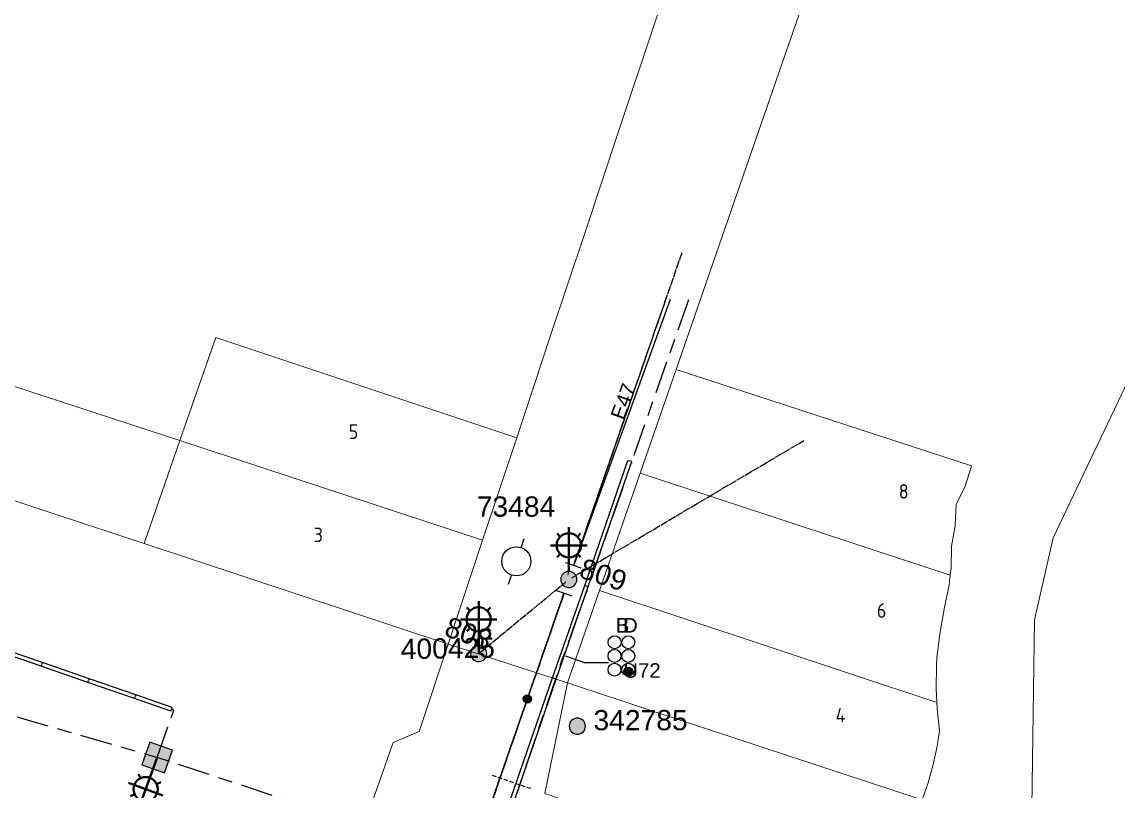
# Model space of a CAD drawing. Header units: metres. Extents: x 317295 to 318227, y 6256675 to 6257944.
# Drawn here: x 317708.7 to 317844.3, y 6257208.7 to 6257303.8 of the extents above; entities that cross this region are included whole.
import ezdxf
from ezdxf.enums import TextEntityAlignment as Align

# ---------------------------------------------------------------- set-up
doc = ezdxf.new("R2010")
doc.units = ezdxf.units.M
for name, pattern in [('Cable Exist OH', [1, 1, 0]), ('Cable Exist UG', [8.2, 4, -1.2, 1.8, -1.2]), ('Cable New OH', [6, 4, -2]), ('DASHED', [0.75, 0.5, -0.25])]:
    doc.linetypes.add(name, pattern=pattern)
doc.layers.get('0').update_dxf_attribs({"color": 6})
doc.layers.add('Cadastre Land Parcels_SP_EXT', color=9, linetype='Continuous', lineweight=5)
doc.layers.add('Cadastre Roads_SP_EXT', color=9, linetype='Continuous', lineweight=5)
for name, color, linetype in [('Duct_SP_EXT', 7, 'Continuous'), ('Equip_LV_EXT', 7, 'Continuous'), ('Equip_SP_HV_EXT', 7, 'Continuous'), ('Equip_SP_SL_EXT', 7, 'Continuous'), ('Mains_HV_EXT', 7, 'Continuous'), ('Mains_HV_NEW', 2, 'Continuous'), ('Mains_LV_EXT', 7, 'Continuous'), ('Mains_SL_EXT', 7, 'Continuous'), ('OH_Details_SP_MISC', 7, 'Continuous'), ('SupportsOH_SP_TR_HV_LV_SL_EXT', 7, 'Continuous'), ('SupportsUG_SP_LV_SL_EXT', 7, 'Continuous'), ('Trench_SP_EXT', 7, 'Continuous')]:
    doc.layers.add(name, color=color, linetype=linetype)
doc.layers.add('UNKNOWN_FEATURES', color=1, linetype='DASHED', plot=False)
doc.styles.add('COLUMN_LABEL', font='arial.ttf')
doc.styles.add('iecARIAL', font='arial.ttf', dxfattribs={"height": 2})
doc.styles.add('iecISOCP', font='isocp.shx')
doc.styles.add('POLE_LABEL', font='arial.ttf')
doc.styles.get("Standard").update_dxf_attribs({"font": 'arial.ttf'})

# ---------------------------------------------------------------- blocks, each defined once
blk = doc.blocks.new('COLUMN_EXT')
blk.add_hatch(color=256).paths.add_polyline_path([(-1.49, 1.48), (-1.49, -1.49), (1.48, -1.49), (1.48, 1.48)])
blk.add_lwpolyline([(-1.49, -1.49), (1.48, -1.49), (1.48, 1.48), (-1.49, 1.48)], close=True)
for tag, height, style, flags, p in [('ASSET_NUM', 2.5, 'COLUMN_LABEL', 8, (2, 2)), ('STRUCTURE_PLANT_NUMBER', 0.2, 'POLE_LABEL', 9, (1.81, 0.03)), ('STREET_CODE', 0.2, 'COLUMN_LABEL', 9, (1.81, -0.2))]:
    blk.add_attdef(tag, text='', height=height, dxfattribs=dict(style=style, flags=flags)).set_placement(p, align=Align.MIDDLE_LEFT)
at = {"flags": 9}
for tag, p in [('COLUMN_TYPE', (1.81, -0.4)), ('OWNED_BY', (1.81, -0.6)), ('STATE', (1.81, -0.8)), ('USAGE', (1.81, -1)), ('LEGEND', (1.81, -1.2)), ('LOCATION', (1.81, -1.4)), ('STREETNAME', (1.81, -1.6)), ('SUBURB', (1.81, -1.8)), ('NOTES', (1.81, -2))]:
    blk.add_attdef(tag, text='', height=0.2, dxfattribs=at).set_placement(p, align=Align.MIDDLE_LEFT)
at = {"flags": 1}
blk.add_attdef('Z', (1.81, -2.35), '', height=0.2, dxfattribs=at)
blk = doc.blocks.new('DUCT_EXT')
blk.add_circle((0, 0.8), 0.8)
at = {"flags": 1}
blk.add_attdef('Z', (0, 0), '', height=0.2, dxfattribs=at)
at = {"flags": 9}
for tag, p in [('DUCT_CODE', (0, 0)), ('XSECT_TYPE', (0, -0.2)), ('STATE', (0, -0.6)), ('FB_REFERENCE', (0, -0.4)), ('NOTES', (0, -0.8))]:
    blk.add_attdef(tag, text='', height=0.2, dxfattribs=at).set_placement(p, align=Align.MIDDLE_LEFT)
blk = doc.blocks.new('SL_LANTERN_EXT')
at = {"lineweight": 40}
for p, q in [((-1.46, 5.68), (-1.06, 5.28)), ((0, 1.97), (0, 6.47)), ((1.46, 5.68), (1.06, 5.28)), ((-2.25, 4.22), (2.25, 4.22)), ((-1.46, 2.76), (-1.06, 3.16)), ((0, 0), (0, 2.72)), ((1.46, 2.76), (1.06, 3.16))]:
    blk.add_line(p, q, dxfattribs=at)
blk.add_circle((0, 4.22), 1.5, dxfattribs=at)
at = {"style": 'iecARIAL', "flags": 8}
blk.add_attdef('ASSET_NUM', (1.5, 1.5), '', height=2.5, dxfattribs=at)
for tag, p, height, flags in [('CONSTRUCTED_VOLTAGE', (0.98, -0.65), 0.2, 9), ('CONTROL_TYPE', (0.98, -0.85), 0.2, 9), ('LANTERN_PURPOSE', (0.98, -1.05), 0.2, 9), ('LANTERN_TYPE', (0.98, -1.25), 0.2, 9), ('NO_PHASES', (0.98, -1.45), 0.2, 9), ('LNUMBER', (2.18, -3.25), 2.5, 8), ('OPERATING_VOLTAGE', (0.98, -1.65), 0.2, 9), ('ORIENTATION', (0.98, -1.85), 0.2, 9), ('OWNED_BY', (0.98, -2.05), 0.2, 9), ('STATE', (0.98, -2.25), 0.2, 9), ('USAGE', (0.98, -2.45), 0.2, 9), ('CEXIST', (0.98, -2.65), 0.2, 9), ('CNEW', (0.98, -2.85), 0.2, 9), ('CNUMBER', (0.98, -3.05), 0.2, 9), ('CREMOVE', (0.98, -3.25), 0.2, 9), ('CREPLACE', (0.98, -3.45), 0.2, 9), ('LKINGHEIGHT', (0.98, -3.65), 0.2, 9), ('LBRACKET', (0.98, -3.85), 0.2, 9), ('LBRACKETVOCAB', (0.98, -4.05), 0.2, 9), ('LCATEGORY', (0.98, -4.25), 0.2, 9), ('LCHARGE1', (0.98, -4.45), 0.2, 9), ('LCHARGE1PERCENT', (0.98, -4.65), 0.2, 9), ('LCHARGE2', (0.98, -4.85), 0.2, 9), ('LCHARGE2PERCENT', (0.98, -5.05), 0.2, 9), ('LCHARGE3', (0.98, -5.25), 0.2, 9), ('LCHARGE3PERCENT', (0.98, -5.45), 0.2, 9), ('LEXIST', (0.98, -5.65), 0.2, 9), ('LLAMP', (0.98, -5.85), 0.2, 9), ('LLAMPVOCAB', (0.98, -6.05), 0.2, 9), ('LMAST', (0.98, -6.25), 0.2, 9), ('LMASTVOCAB', (0.98, -6.45), 0.2, 9), ('LNEW', (0.98, -6.65), 0.2, 9), ('LANTNUMBER', (0.98, -6.85), 0.2, 9), ('LOUTREACH', (0.98, -7.25), 0.2, 9), ('LOUTREACHVOCAB', (0.98, -7.45), 0.2, 9), ('LRATECODE', (0.98, -7.65), 0.2, 9), ('LREMOVE', (0.98, -7.85), 0.2, 9), ('LREPLACE', (0.98, -8.05), 0.2, 9), ('LTYPE', (0.98, -8.25), 0.2, 9), ('STREETNAME', (0.98, -9.25), 0.2, 9), ('SUBURB', (0.98, -9.45), 0.2, 1), ('LTYPEVOCAB', (0.98, -8.45), 0.2, 9), ('LEGEND', (0.98, -8.65), 0.2, 9), ('LOCATION', (0.98, -8.85), 0.2, 9), ('NOTES', (0.98, -9.05), 0.2, 9)]:
    blk.add_attdef(tag, p, '', height=height, dxfattribs=dict(flags=flags))
blk = doc.blocks.new('*U150')
at = {"lineweight": 40}
for p, q in [((2.74, 1.43), (3.13, 1.02)), ((4.21, 2.2), (4.15, -2.3)), ((5.66, 1.39), (5.25, 1)), ((0, 0), (2.68, -0.03)), ((1.93, -0.02), (6.43, -0.08)), ((2.71, -1.49), (3.11, -1.1)), ((5.62, -1.52), (5.23, -1.12))]:
    blk.add_line(p, q, dxfattribs=at)
blk.add_circle((4.18, -0.05), 1.5, dxfattribs=at)
at = {"style": 'iecARIAL', "flags": 8}
blk.add_attdef('ASSET_NUM', (1.5, 1.5), '', height=2.5, dxfattribs=at)
for tag, p, height, flags in [('CONSTRUCTED_VOLTAGE', (0.98, -0.65), 0.2, 9), ('CONTROL_TYPE', (0.98, -0.85), 0.2, 9), ('LANTERN_PURPOSE', (0.98, -1.05), 0.2, 9), ('LANTERN_TYPE', (0.98, -1.25), 0.2, 9), ('NO_PHASES', (0.98, -1.45), 0.2, 9), ('LNUMBER', (2.18, -3.25), 2.5, 8), ('OPERATING_VOLTAGE', (0.98, -1.65), 0.2, 9), ('ORIENTATION', (0.98, -1.85), 0.2, 9), ('OWNED_BY', (0.98, -2.05), 0.2, 9), ('STATE', (0.98, -2.25), 0.2, 9), ('USAGE', (0.98, -2.45), 0.2, 9), ('CEXIST', (0.98, -2.65), 0.2, 9), ('CNEW', (0.98, -2.85), 0.2, 9), ('CNUMBER', (0.98, -3.05), 0.2, 9), ('CREMOVE', (0.98, -3.25), 0.2, 9), ('CREPLACE', (0.98, -3.45), 0.2, 9), ('LKINGHEIGHT', (0.98, -3.65), 0.2, 9), ('LBRACKET', (0.98, -3.85), 0.2, 9), ('LBRACKETVOCAB', (0.98, -4.05), 0.2, 9), ('LCATEGORY', (0.98, -4.25), 0.2, 9), ('LCHARGE1', (0.98, -4.45), 0.2, 9), ('LCHARGE1PERCENT', (0.98, -4.65), 0.2, 9), ('LCHARGE2', (0.98, -4.85), 0.2, 9), ('LCHARGE2PERCENT', (0.98, -5.05), 0.2, 9), ('LCHARGE3', (0.98, -5.25), 0.2, 9), ('LCHARGE3PERCENT', (0.98, -5.45), 0.2, 9), ('LEXIST', (0.98, -5.65), 0.2, 9), ('LLAMP', (0.98, -5.85), 0.2, 9), ('LLAMPVOCAB', (0.98, -6.05), 0.2, 9), ('LMAST', (0.98, -6.25), 0.2, 9), ('LMASTVOCAB', (0.98, -6.45), 0.2, 9), ('LNEW', (0.98, -6.65), 0.2, 9), ('LANTNUMBER', (0.98, -6.85), 0.2, 9), ('LOUTREACH', (0.98, -7.25), 0.2, 9), ('LOUTREACHVOCAB', (0.98, -7.45), 0.2, 9), ('LRATECODE', (0.98, -7.65), 0.2, 9), ('LREMOVE', (0.98, -7.85), 0.2, 9), ('LREPLACE', (0.98, -8.05), 0.2, 9), ('LTYPE', (0.98, -8.25), 0.2, 9), ('STREETNAME', (0.98, -9.25), 0.2, 9), ('SUBURB', (0.98, -9.45), 0.2, 1), ('LTYPEVOCAB', (0.98, -8.45), 0.2, 9), ('LEGEND', (0.98, -8.65), 0.2, 9), ('LOCATION', (0.98, -8.85), 0.2, 9), ('NOTES', (0.98, -9.05), 0.2, 9)]:
    blk.add_attdef(tag, p, '', height=height, dxfattribs=dict(flags=flags))
blk = doc.blocks.new('POLE_EXT')
blk.add_hatch(color=256).paths.add_polyline_path([(-1, 0, 1), (1, 0, 1)])
blk.add_lwpolyline([(-1, 0, 1), (1, 0, 1)], format="xyb", close=True)
for tag, height, flags, p in [('pNumber', 2.5, 8, (-17.84, 2.07)), ('OWNED_BY', 0.2, 9, (1.35, -0.4)), ('SPECIAL_USE', 0.2, 9, (1.35, -0.8)), ('STATE', 0.2, 9, (1.35, -1)), ('cLV', 0.2, 9, (1.35, -1.4)), ('PARENT', 0.2, 9, (1.35, -0.6)), ('USAGE', 0.2, 9, (1.35, -1.2)), ('hDepth', 0.2, 9, (1.35, -1.6)), ('hDia', 0.2, 9, (1.35, -1.8)), ('cHV', 0.2, 9, (1.35, -2)), ('LBRACKET', 0.2, 9, (1.35, -2.2)), ('LExisting', 0.2, 9, (1.35, -2.4)), ('LANTNUMBER', 0.2, 9, (1.35, -2.6)), ('LOther', 0.2, 9, (1.35, -2.8)), ('cLinedev', 0.2, 9, (1.35, -3.4)), ('pExisting', 0.2, 9, (1.35, -3.8)), ('LRemove', 0.2, 9, (1.35, -3)), ('LEGEND', 0.2, 9, (1.35, -3.2)), ('LOCATION', 0.2, 9, (1.35, -3.6)), ('PFNUMBER', 0.2, 9, (1.35, -4)), ('pFooting', 0.2, 9, (1.35, -4.4)), ('pNew', 0.2, 9, (1.35, -4.6)), ('pRelocate', 0.2, 9, (1.35, -5)), ('pRemove', 0.2, 9, (1.35, -5.2)), ('pReplace', 0.2, 9, (1.35, -5.4)), ('NEWPFNUMBER', 0.2, 9, (1.35, -4.2)), ('pStay', 0.2, 9, (1.35, -5.6)), ('pType', 0.2, 9, (1.35, -5.8)), ('cspan', 0.2, 9, (1.35, -6)), ('STREETNAME', 0.2, 9, (1.35, -6.2)), ('SUBURB', 0.2, 9, (1.35, -6.4)), ('NOTES', 0.2, 9, (1.35, -6.6)), ('MAINTAINED_BY', 0.2, 9, (1.36, -6.81)), ('OPERATED_BY', 0.2, 9, (1.36, -7.01))]:
    blk.add_attdef(tag, text='', height=height, dxfattribs=dict(flags=flags)).set_placement(p, align=Align.MIDDLE_LEFT)
at = {"style": 'POLE_LABEL'}
for tag, height, flags, p in [('ASSET_NUM', 2.5, 8, (2, 2)), ('STRUCTURE_PLANT_NUMBER', 0.2, 9, (1.35, 0.03)), ('STREET_CODE', 0.2, 9, (1.35, -0.2))]:
    blk.add_attdef(tag, text='', height=height, dxfattribs=dict(at, flags=flags)).set_placement(p, align=Align.MIDDLE_LEFT)
at = {"flags": 1}
blk.add_attdef('Z', (1.35, -7.33), '', height=0.2, dxfattribs=at)
blk = doc.blocks.new('HV_ABS_OPEN_EXT')
for p, q in [((-3, 6.87), (-1.8, 6.87)), ((1.8, 6.87), (3, 6.87))]:
    blk.add_line(p, q)
blk.add_circle((0, 6.87), 1.8)
for tag, height, flags, p in [('ASSET_NUM', 2.5, 8, (2, 2)), ('STREET_CODE', 0.2, 9, (1.5, 0)), ('ACTUAL_STATUS', 0.2, 9, (1.5, -0.2)), ('CONSTRUCTED_VOLTAGE', 0.2, 9, (1.5, -0.4)), ('OPERATING_VOLTAGE', 0.2, 9, (1.5, -0.8)), ('ORIENTATION', 0.2, 9, (1.5, -1)), ('OWNED_BY', 0.2, 9, (1.5, -1.2)), ('STATE', 0.2, 9, (1.5, -1.4)), ('NO_PHASES', 0.2, 9, (1.5, -0.6)), ('SWITCH_TYPE', 0.2, 9, (1.5, -1.6)), ('STREETNAME', 0.2, 9, (1.5, -2.4)), ('SUBURB', 0.2, 9, (1.5, -2.6)), ('USAGE', 0.2, 9, (1.5, -1.8)), ('LEGEND', 0.2, 9, (1.5, -2)), ('LOCATION', 0.2, 9, (1.5, -2.2)), ('NOTES', 0.2, 9, (1.5, -2.8)), ('OPERATED_BY', 0.2, 9, (1.5, -3.2)), ('Z', 0.2, 1, (1.5, -3.6)), ('MAINTAINED_BY', 0.2, 9, (1.5, -3)), ('LABEL_ALIGNMENT', 0.2, 9, (1.5, -3.4))]:
    blk.add_attdef(tag, text='', height=height, dxfattribs=dict(flags=flags)).set_placement(p, align=Align.MIDDLE_LEFT)
blk = doc.blocks.new('CABLE_LARGE_EXT')
h = blk.add_hatch(color=256)
edge = h.paths.add_edge_path()
edge.add_arc((0, 0.55), 0.55, 0, 360)
blk.add_circle((0, 0.55), 0.55)
at = {"flags": 1}
blk.add_attdef('Z', (0, 0), '', height=0.2, dxfattribs=at)
at = {"flags": 9}
for tag, p in [('COND_CODE', (0, 0)), ('STATE', (0, -0.4)), ('XSECT_SIZE', (0, -0.6)), ('FB_REFERENCE', (0, -0.2)), ('NOTES', (0, -0.8))]:
    blk.add_attdef(tag, text='', height=0.2, dxfattribs=at).set_placement(p, align=Align.MIDDLE_LEFT)
blk = doc.blocks.new('CONNECTOR_NODE_EXT')
h = blk.add_hatch(color=256)
edge = h.paths.add_edge_path()
edge.add_arc((0, 0), 0.5, 0, 360)
blk.add_circle((0, 0), 0.5)
at = {"flags": 1}
blk.add_attdef('Z', (0, 0), '', height=0.2, dxfattribs=at)
at = {"flags": 9}
for tag, p in [('CONNECTOR_TYPE', (0, 0)), ('CONSTRUCTED_VOLTAGE', (0, -0.2)), ('OPERATING_VOLTAGE', (0, -0.6)), ('ORIENTATION', (0, -0.8)), ('SUBTYPE', (0, -1)), ('NO_PHASES', (0, -0.4)), ('USAGE', (0, -1.2)), ('NOTES', (0, -1.4))]:
    blk.add_attdef(tag, text='', height=0.2, dxfattribs=at).set_placement(p, align=Align.MIDDLE_LEFT)
blk = doc.blocks.new('End Shackle_NEW')
at = {"flags": 9}
for tag, p in [('ORIENTATION', (0, -0.8)), ('OWNED_BY', (0, -1)), ('STATE', (0, -1.2)), ('USAGE', (0, -1.4)), ('OPERATED_BY', (0, -2.01)), ('NOTES', (0, -1.6)), ('MAINTAINED_BY', (0, -1.81))]:
    blk.add_attdef(tag, text='', height=0.2, dxfattribs=at).set_placement(p, align=Align.MIDDLE_LEFT)
blk.add_wipeout([(-0.25, 0), (-0.25, 1.81), (0.25, 1.82), (0.25, 0)])
blk.add_line((1, 1.81), (-1, 1.81))
at = {"flags": 1}
blk.add_attdef('Z', (0, 0), '', height=0.2, dxfattribs=at)
at = {"flags": 9}
for tag, p in [('CONNECTOR_TYPE', (0, 0)), ('CONSTRUCTED_VOLTAGE', (0, -0.2)), ('OPERATING_VOLTAGE', (0, -0.6)), ('NO_PHASES', (0, -0.4))]:
    blk.add_attdef(tag, text='', height=0.2, dxfattribs=at).set_placement(p, align=Align.MIDDLE_LEFT)

msp = doc.modelspace()

# ---------------------------------------------------------------- linework, layer by layer
at = {"layer": 'Cadastre Land Parcels_SP_EXT', "linetype": 'Continuous'}
for points in [[(317728.24, 6257252.05), (317686.29, 6257265.77), (317681.59, 6257256.78), (317679.84, 6257253.78), (317723.81, 6257239.31), (317728.24, 6257252.05)], [(317769.91, 6257252.4), (317732.66, 6257264.81), (317728.24, 6257252.05), (317765.67, 6257239.73), (317769.91, 6257252.4)], [(317826.18, 6257248.91), (317789.63, 6257260.86), (317785.18, 6257248.02), (317823.55, 6257235.39), (317823.67, 6257236.24), (317823.69, 6257239), (317824.13, 6257241.49), (317824.28, 6257244.18), (317825.36, 6257246.29), (317825.98, 6257248.21), (317826.18, 6257248.91)], [(317765.67, 6257239.73), (317728.24, 6257252.05), (317723.81, 6257239.31), (317761.4, 6257226.88), (317765.67, 6257239.73)], [(317823.55, 6257235.39), (317785.18, 6257248.02), (317780.14, 6257233.5), (317821.87, 6257219.65), (317821.79, 6257221.35), (317821.82, 6257224.2), (317821.88, 6257225.22), (317822.28, 6257228.38), (317822.82, 6257231.46), (317823.4, 6257234.16), (317823.55, 6257235.39)], [(317821.87, 6257219.65), (317780.14, 6257233.5), (317776.17, 6257222.07), (317787, 6257218.5), (317820.07, 6257207.62), (317820.78, 6257209.58), (317821.44, 6257211.96), (317821.92, 6257214.25), (317822.21, 6257216.18), (317821.98, 6257218.47), (317821.87, 6257219.65)], [(317822.53, 6257192.45), (317822.38, 6257194.79), (317821.99, 6257198.85), (317821.78, 6257200.61), (317821, 6257203.87), (317820.24, 6257205.26), (317820.07, 6257207.62), (317787, 6257218.5), (317776.17, 6257222.07), (317773.38, 6257208.4), (317822.41, 6257191.75), (317822.53, 6257192.45)]]:
    msp.add_lwpolyline(points, close=True, dxfattribs=at)
msp.add_lwpolyline([(317846.38, 6257261.23), (317836.28, 6257240.03), (317833.98, 6257229.89), (317833.58, 6257203.78), (317833.58, 6257203.78), (317845.92, 6257198.43)], dxfattribs=at)
at = {"layer": 'Cadastre Roads_SP_EXT', "linetype": 'Continuous'}
for points in [[(317791.32, 6257316.77), (317786.94, 6257303.59), (317782.58, 6257290.52), (317778.32, 6257277.7), (317774.14, 6257265.16), (317769.91, 6257252.4), (317765.67, 6257239.73), (317761.4, 6257226.87), (317776.17, 6257222.07), (317780.14, 6257233.5), (317780.14, 6257233.5), (317785.18, 6257248.02), (317789.63, 6257260.86), (317794.16, 6257273.95), (317798.71, 6257287.07), (317803.09, 6257299.69), (317807.59, 6257312.7)], [(317708.35, 6257165.35), (317719.53, 6257160.12), (317730.54, 6257154.97), (317736.17, 6257152.33), (317742, 6257149.62), (317747.46, 6257147.07), (317752.08, 6257144.92), (317757.25, 6257142.49), (317740.48, 6257177.69), (317740.48, 6257177.69), (317742.03, 6257178.44), (317752.61, 6257208.96), (317754.6, 6257214.71), (317757.82, 6257216.06), (317761.4, 6257226.87), (317723.81, 6257239.31), (317679.84, 6257253.78)]]:
    msp.add_lwpolyline(points, dxfattribs=at)
at = {"layer": 'Duct_SP_EXT'}
for p, q in [((317778.31, 6257234.13), (317783.67, 6257249.6)), ((317778.76, 6257233.98), (317784.13, 6257249.45)), ((317783.67, 6257249.6), (317783.9, 6257249.53)), ((317784.13, 6257249.45), (317783.9, 6257249.53)), ((317774.34, 6257222.71), (317778.31, 6257234.13)), ((317778.31, 6257234.13), (317778.54, 6257234.05)), ((317774.79, 6257222.55), (317778.76, 6257233.98)), ((317778.76, 6257233.98), (317778.54, 6257234.05)), ((317711.08, 6257224.13), (317705.03, 6257226.22)), ((317711.24, 6257224.58), (317705.19, 6257226.67)), ((317711.08, 6257224.13), (317711.16, 6257224.35)), ((317716.84, 6257222.13), (317711.08, 6257224.13)), ((317711.24, 6257224.58), (317711.16, 6257224.35)), ((317717, 6257222.59), (317711.24, 6257224.58)), ((317716.84, 6257222.13), (317716.92, 6257222.36)), ((317722.61, 6257220.14), (317716.84, 6257222.13)), ((317717, 6257222.59), (317716.92, 6257222.36)), ((317722.76, 6257220.59), (317717, 6257222.59)), ((317767.88, 6257204), (317774.34, 6257222.71)), ((317768.3, 6257203.75), (317774.79, 6257222.55)), ((317774.34, 6257222.71), (317774.34, 6257222.71)), ((317774.34, 6257222.71), (317774.56, 6257222.63)), ((317774.34, 6257222.71), (317774.56, 6257222.63)), ((317774.79, 6257222.55), (317774.56, 6257222.63)), ((317774.79, 6257222.55), (317774.56, 6257222.63)), ((317774.79, 6257222.55), (317774.79, 6257222.55)), ((317722.76, 6257220.59), (317722.68, 6257220.37)), ((317727.26, 6257219.04), (317722.76, 6257220.59)), ((317722.61, 6257220.14), (317722.68, 6257220.37)), ((317727.1, 6257218.59), (317722.61, 6257220.14)), ((317727.1, 6257218.59), (317727.18, 6257218.81)), ((317727.26, 6257219.04), (317727.18, 6257218.81))]:
    msp.add_line(p, q, dxfattribs=at)
msp.add_lwpolyline([(317781.24, 6257224.55), (317778.29, 6257224.55), (317775.98, 6257225.38)], dxfattribs=at)
at = {"layer": 'Mains_HV_EXT', "linetype": 'Cable Exist UG', "flags": 128}
msp.add_lwpolyline([(317791.16, 6257269.47), (317784.09, 6257249.36), (317784.09, 6257249.36), (317779.08, 6257234.91), (317775.42, 6257224.7), (317767.53, 6257201.41), (317743.27, 6257152.34), (317743.27, 6257152.34), (317737.44, 6257155.05), (317731.81, 6257157.69), (317720.8, 6257162.84), (317709.62, 6257168.06), (317698.41, 6257173.3), (317692.48, 6257175.29), (317686.45, 6257177.32), (317681.19, 6257179.11), (317675.19, 6257181.1), (317663.74, 6257184.95), (317636.93, 6257195.03)], dxfattribs=at)
at = {"layer": 'Mains_HV_EXT', "linetype": 'Cable Exist OH'}
for points in [[(317788.25, 6257269.3), (317776.35, 6257234.87)], [(317776.35, 6257234.87), (317766.54, 6257206.58)]]:
    msp.add_lwpolyline(points, dxfattribs=at)
at = {"layer": 'Mains_LV_EXT', "linetype": 'Cable Exist OH'}
for points in [[(317776.35, 6257234.87), (317790.37, 6257275.31)], [(317771.22, 6257220.08), (317776.35, 6257234.87)], [(317771.22, 6257220.08), (317766.54, 6257206.58)]]:
    msp.add_lwpolyline(points, dxfattribs=at)
at = {"layer": 'Mains_SL_EXT', "linetype": 'Cable Exist OH'}
for points in [[(317776.35, 6257234.87), (317805.44, 6257252.06)], [(317765.2, 6257225.71), (317776.35, 6257234.87)], [(317766.54, 6257206.58), (317776.35, 6257234.87)]]:
    msp.add_lwpolyline(points, dxfattribs=at)
at = {"layer": 'Mains_SL_EXT', "linetype": 'Cable Exist UG'}
for points in [[(317691.68, 6257223.03), (317700.17, 6257220.16), (317725.43, 6257212.85)], [(317747.44, 6257205.58), (317725.43, 6257212.85)]]:
    msp.add_lwpolyline(points, dxfattribs=at)
at = {"layer": 'OH_Details_SP_MISC', "color": 7, "linetype": 'Continuous', "flags": 128}
msp.add_lwpolyline([(317766.54, 6257206.58), (317776.35, 6257234.87), (317788.92, 6257269.54)], dxfattribs=at)
at = {"layer": 'Trench_SP_EXT', "linetype": 'Cable Exist UG'}
msp.add_lwpolyline([(317725.43, 6257212.85), (317727.46, 6257218.72), (317727.18, 6257218.81)], dxfattribs=at)
at = {"layer": 'UNKNOWN_FEATURES'}
msp.add_lwpolyline([(317771.64, 6257208.99), (317766.92, 6257210.62)], dxfattribs=at)

# ---------------------------------------------------------------- block references
at = {"layer": 'Duct_SP_EXT'}
for name, p in [('DUCT_EXT', (317782.01, 6257226.3)), ('DUCT_EXT', (317783.71, 6257226.3)), ('DUCT_EXT', (317782, 6257224.61)), ('DUCT_EXT', (317783.7, 6257224.61)), ('DUCT_EXT', (317782, 6257222.91)), ('DUCT_EXT', (317783.7, 6257222.91)), ('CABLE_LARGE_EXT', (317783.7, 6257222.91))]:
    msp.add_blockref(name, p, dxfattribs=at)
at = {"layer": 'Equip_LV_EXT'}
msp.add_blockref('CONNECTOR_NODE_EXT', (317771.22, 6257220.08), dxfattribs=at)
at = {"layer": 'Equip_SP_HV_EXT'}
ref = msp.add_blockref('HV_ABS_OPEN_EXT', (317776.35, 6257234.87), dxfattribs=dict(at, rotation=70.88304468280633))
ref.add_attrib('ASSET_NUM', '73484', dxfattribs={"layer": '0', "height": 2.5}).set_placement((317774.67, 6257243.89), align=Align.MIDDLE_RIGHT)
at = {"layer": 'Equip_SP_SL_EXT'}
ref = msp.add_blockref('SL_LANTERN_EXT', (317776.35, 6257234.87), dxfattribs=at)
ref.add_attrib('ASSET_NUM', '809', dxfattribs={"layer": '0', "height": 2.5, "rotation": 341.6273, "style": 'iecARIAL'}).set_placement((317777.85, 6257236.37), align=Align.MIDDLE_LEFT)
ref = msp.add_blockref('SL_LANTERN_EXT', (317765.2, 6257225.71), dxfattribs=at)
ref.add_attrib('ASSET_NUM', '808', dxfattribs={"layer": '0', "height": 2.5, "rotation": 340.6125, "style": 'iecARIAL'}).set_placement((317766.7, 6257227.21), align=Align.MIDDLE_RIGHT)
at = {"layer": 'Equip_SP_SL_EXT', "rotation": 250.5643699428315}
msp.add_blockref('*U150', (317725.43, 6257212.85), dxfattribs=at)
at = {"layer": 'SupportsOH_SP_TR_HV_LV_SL_EXT'}
ref = msp.add_blockref('POLE_EXT', (317765.2, 6257225.71), dxfattribs=at)
ref.add_attrib('ASSET_NUM', '400425', dxfattribs={"layer": '0', "height": 2.5, "rotation": 1, "style": 'POLE_LABEL'}).set_placement((317767.2, 6257226.46), align=Align.MIDDLE_RIGHT)
ref = msp.add_blockref('POLE_EXT', (317777.4, 6257216.72), dxfattribs=at)
ref.add_attrib('ASSET_NUM', '342785', dxfattribs={"layer": '0', "height": 2.5, "style": 'POLE_LABEL'}).set_placement((317779.4, 6257217.47), align=Align.MIDDLE_LEFT)
at = {"layer": 'SupportsUG_SP_LV_SL_EXT', "rotation": 250.5643699428315}
msp.add_blockref('COLUMN_EXT', (317725.43, 6257212.85), dxfattribs=at)

# ---------------------------------------------------------------- texts
at = {"layer": 'Cadastre Land Parcels_SP_EXT', "style": 'iecISOCP'}
for s, p in [('5', (317749.12, 6257252.25)), ('8', (317817.17, 6257244.86)), ('3', (317744.78, 6257239.49)), ('6', (317814.47, 6257230.13)), ('4', (317809.36, 6257217.18))]:
    msp.add_text(s, height=1.8, dxfattribs=at).set_placement(p)
at = {"layer": 'Duct_SP_EXT'}
for s, p in [('B', (317782.16, 6257228.3)), ('D', (317783.06, 6257228.3)), ('U72', (317783.1, 6257222.71))]:
    msp.add_text(s, height=1.8, dxfattribs=at).set_placement(p)
at = {"layer": 'Mains_LV_EXT'}
msp.add_text('E47', height=1.8, rotation=69.7933, dxfattribs=at).set_placement((317783.15, 6257254.49))

# ---------------------------------------------------------------- next in the draw order: block references
at = {"layer": 'Mains_HV_NEW', "color": 2, "linetype": 'Cable New OH', "rotation": 340.9308501347185}
msp.add_blockref('End Shackle_NEW', (317776.35, 6257234.87), dxfattribs=at).dxf.unprotected_set("ltscale", 0)

# ---------------------------------------------------------------- next in the draw order: block references
at = {"layer": 'Mains_HV_NEW', "color": 2, "linetype": 'Cable New OH', "rotation": 160.8829227102887}
msp.add_blockref('End Shackle_NEW', (317776.35, 6257234.87), dxfattribs=at).dxf.unprotected_set("ltscale", 0)

# ---------------------------------------------------------------- next in the draw order: block references
at = {"layer": 'SupportsOH_SP_TR_HV_LV_SL_EXT'}
msp.add_blockref('POLE_EXT', (317776.35, 6257234.87), dxfattribs=at)

doc.saveas('drawing.dxf')
